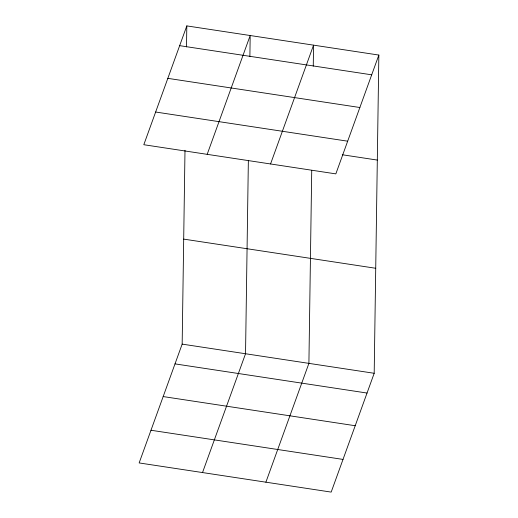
<?xml version="1.0" encoding="UTF-8"?>
<svg xmlns="http://www.w3.org/2000/svg" width="518" height="518" viewBox="0 0 518 518"><rect width="100%" height="100%" fill="white"/><g stroke="black" fill="none" stroke-linecap="round" stroke-linejoin="round"><path stroke-width="0.78" d="M378.852 55.063L335.839 173.88L143.81 144.716L186.817 25.9L378.852 55.063L374.19 373.284L331.183 492.1L139.148 462.937L182.161 344.12L184.997 150.291M186.512 46.905L186.817 25.9M248.355 160.722L245.532 353.749L202.519 472.565M249.883 56.527L250.188 35.522L207.181 154.338M311.726 170.344L308.903 363.371L265.889 482.187M313.254 66.149L313.558 45.144L270.551 163.96M179.668 45.662L371.697 74.819M167.832 78.347L359.868 107.511M155.64 112.024L347.675 141.187M342.281 154.752L377.311 160.075M183.696 239.109L375.731 268.272M182.161 344.12L374.19 373.284M175.006 363.882L367.042 393.045M163.176 396.568L355.206 425.731M150.984 430.251L343.013 459.414"/></g></svg>
